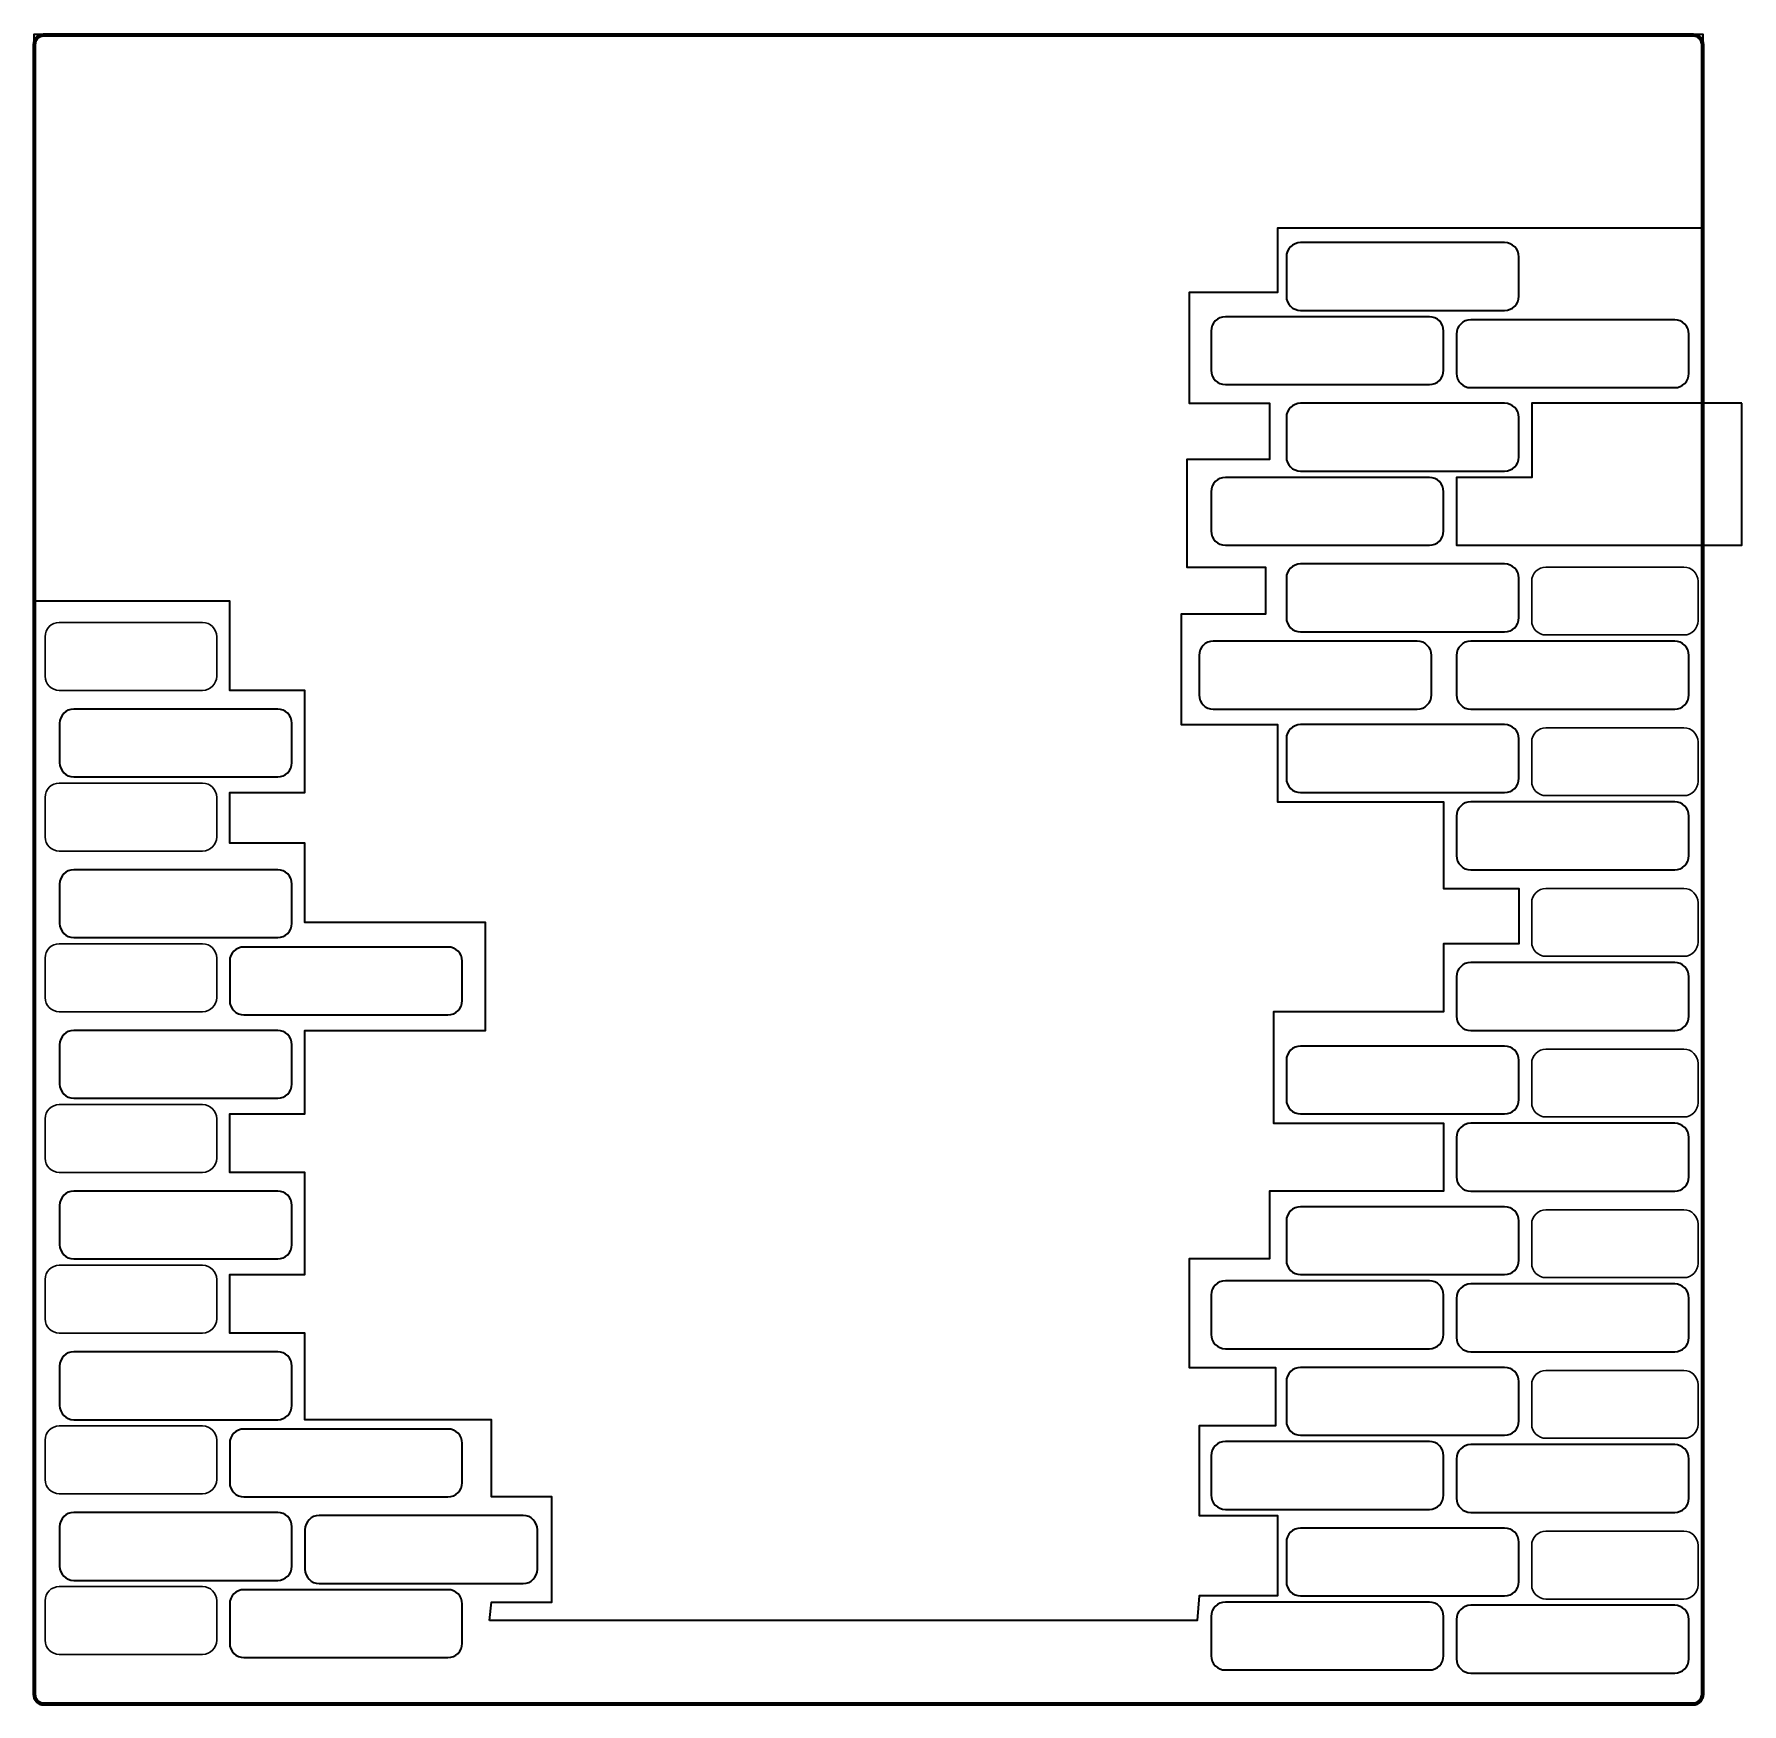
# Model space of a CAD drawing. Extents: x 1 to 1104, y -1079 to 0.
import ezdxf

# ---------------------------------------------------------------- set-up
doc = ezdxf.new("R2010")
doc.units = 0
doc.header["$MEASUREMENT"] = 0
doc.layers.add('Layer 1', color=7, linetype='Continuous', lineweight=0)

msp = doc.modelspace()

# ---------------------------------------------------------------- linework, layer by layer
at = {"layer": 'Layer 1', "color": 18, "lineweight": 35, "true_color": 0x000000}
for points in [[(295.3, -1024.9), (296.6, -1013.1), (335.6, -1013.1), (335.6, -945), (296.6, -945), (296.6, -895.2), (176, -895.2), (176, -839.2), (127.4, -839.2), (127.4, -801.4), (176, -801.4), (176, -735.4), (127.4, -735.4), (127.4, -697.6), (176, -697.6), (176, -643.7), (292.7, -643.7), (292.7, -573.9), (176, -573.9), (176, -522.8), (127.4, -522.8), (127.4, -490), (176, -490), (176, -424), (127.4, -424), (127.4, -366.3), (1.1, -366.3), (1.1, 0), (1079.1, 0), (1079.1, -125.4), (804.4, -125.4), (804.4, -167), (747.2, -167), (747.2, -238.5), (799.2, -238.5), (799.2, -274.8), (745.9, -274.8), (745.9, -344.3), (796.6, -344.3), (796.6, -374.8), (742.1, -374.8), (742.1, -446.1), (804.4, -446.1), (804.4, -496), (911.7, -496), (911.7, -552), (960.3, -552), (960.3, -587.7), (911.7, -587.7), (911.7, -631.6), (801.8, -631.6), (801.8, -703.7), (911.7, -703.7), (911.7, -747.5), (799.2, -747.5), (799.2, -791.3), (747.2, -791.3), (747.2, -861.4), (803.1, -861.4), (803.1, -899.2), (753.7, -899.2), (753.7, -957.1), (804.4, -957.1), (804.4, -1009), (753.7, -1009), (752.4, -1024.9)], [(1104.4, -238.5), (968.6, -238.5), (968.6, -286.4), (920, -286.4), (920, -330.2), (1104.4, -330.2)]]:
    msp.add_lwpolyline(points, close=True, dxfattribs=at)
at = {"layer": 'Layer 1', "color": 18, "lineweight": 106, "true_color": 0x000000}
msp.add_open_spline([(1073, -1078.8), (1073, -1078.8), (7.2, -1078.8), (7.2, -1078.8), (3.8, -1078.8), (1.1, -1076), (1.1, -1072.6), (1.1, -1072.6), (1.1, -6.8), (1.1, -6.8), (1.1, -3.4), (3.8, -0.7), (7.2, -0.7), (7.2, -0.7), (1073, -0.7), (1073, -0.7), (1076.4, -0.7), (1079.1, -3.4), (1079.1, -6.8), (1079.1, -6.8), (1079.1, -1072.6), (1079.1, -1072.6), (1079.1, -1076), (1076.4, -1078.8), (1073, -1078.8)], degree=3, knots=[0, 0, 0, 0, 1, 1, 1, 2, 2, 2, 3, 3, 3, 4, 4, 4, 5, 5, 5, 6, 6, 6, 7, 7, 7, 8, 8, 8, 8], dxfattribs=at)
at = {"layer": 'Layer 1', "color": 18, "lineweight": 35, "true_color": 0x000000}
for points in [[(951.1, -178.5), (951.1, -178.5), (819.3, -178.5), (819.3, -178.5), (814.2, -178.5), (810.1, -174.4), (810.1, -169.3), (810.1, -169.3), (810.1, -143.9), (810.1, -143.9), (810.1, -138.8), (814.2, -134.7), (819.3, -134.7), (819.3, -134.7), (951.1, -134.7), (951.1, -134.7), (956.2, -134.7), (960.3, -138.8), (960.3, -143.9), (960.3, -143.9), (960.3, -169.3), (960.3, -169.3), (960.3, -174.4), (956.2, -178.5), (951.1, -178.5)], [(902.5, -226.4), (902.5, -226.4), (770.7, -226.4), (770.7, -226.4), (765.6, -226.4), (761.5, -222.3), (761.5, -217.2), (761.5, -217.2), (761.5, -191.8), (761.5, -191.8), (761.5, -186.7), (765.6, -182.6), (770.7, -182.6), (770.7, -182.6), (902.5, -182.6), (902.5, -182.6), (907.6, -182.6), (911.7, -186.7), (911.7, -191.8), (911.7, -191.8), (911.7, -217.2), (911.7, -217.2), (911.7, -222.3), (907.6, -226.4), (902.5, -226.4)], [(1061, -228.4), (1061, -228.4), (929.2, -228.4), (929.2, -228.4), (924.2, -228.4), (920, -224.3), (920, -219.2), (920, -219.2), (920, -193.8), (920, -193.8), (920, -188.7), (924.2, -184.6), (929.2, -184.6), (929.2, -184.6), (1061, -184.6), (1061, -184.6), (1066.1, -184.6), (1070.2, -188.7), (1070.2, -193.8), (1070.2, -193.8), (1070.2, -219.2), (1070.2, -219.2), (1070.2, -224.3), (1066.1, -228.4), (1061, -228.4)], [(951.1, -282.3), (951.1, -282.3), (819.3, -282.3), (819.3, -282.3), (814.2, -282.3), (810.1, -278.2), (810.1, -273.2), (810.1, -273.2), (810.1, -247.7), (810.1, -247.7), (810.1, -242.6), (814.2, -238.5), (819.3, -238.5), (819.3, -238.5), (951.1, -238.5), (951.1, -238.5), (956.2, -238.5), (960.3, -242.6), (960.3, -247.7), (960.3, -247.7), (960.3, -273.2), (960.3, -273.2), (960.3, -278.2), (956.2, -282.3), (951.1, -282.3)], [(902.5, -330.2), (902.5, -330.2), (770.7, -330.2), (770.7, -330.2), (765.6, -330.2), (761.5, -326.1), (761.5, -321), (761.5, -321), (761.5, -295.6), (761.5, -295.6), (761.5, -290.5), (765.6, -286.4), (770.7, -286.4), (770.7, -286.4), (902.5, -286.4), (902.5, -286.4), (907.6, -286.4), (911.7, -290.5), (911.7, -295.6), (911.7, -295.6), (911.7, -321), (911.7, -321), (911.7, -326.1), (907.6, -330.2), (902.5, -330.2)], [(951.1, -386.2), (951.1, -386.2), (819.3, -386.2), (819.3, -386.2), (814.2, -386.2), (810.1, -382), (810.1, -377), (810.1, -377), (810.1, -351.5), (810.1, -351.5), (810.1, -346.4), (814.2, -342.3), (819.3, -342.3), (819.3, -342.3), (951.1, -342.3), (951.1, -342.3), (956.2, -342.3), (960.3, -346.4), (960.3, -351.5), (960.3, -351.5), (960.3, -377), (960.3, -377), (960.3, -382), (956.2, -386.2), (951.1, -386.2)], [(894.7, -436.1), (894.7, -436.1), (762.9, -436.1), (762.9, -436.1), (757.8, -436.1), (753.7, -431.9), (753.7, -426.9), (753.7, -426.9), (753.7, -401.4), (753.7, -401.4), (753.7, -396.3), (757.8, -392.2), (762.9, -392.2), (762.9, -392.2), (894.7, -392.2), (894.7, -392.2), (899.7, -392.2), (903.9, -396.3), (903.9, -401.4), (903.9, -401.4), (903.9, -426.9), (903.9, -426.9), (903.9, -431.9), (899.7, -436.1), (894.7, -436.1)], [(1061, -436.1), (1061, -436.1), (929.2, -436.1), (929.2, -436.1), (924.2, -436.1), (920, -431.9), (920, -426.9), (920, -426.9), (920, -401.4), (920, -401.4), (920, -396.3), (924.2, -392.2), (929.2, -392.2), (929.2, -392.2), (1061, -392.2), (1061, -392.2), (1066.1, -392.2), (1070.2, -396.3), (1070.2, -401.4), (1070.2, -401.4), (1070.2, -426.9), (1070.2, -426.9), (1070.2, -431.9), (1066.1, -436.1), (1061, -436.1)], [(158.4, -479.9), (158.4, -479.9), (26.6, -479.9), (26.6, -479.9), (21.6, -479.9), (17.5, -475.8), (17.5, -470.7), (17.5, -470.7), (17.5, -445.2), (17.5, -445.2), (17.5, -440.2), (21.6, -436.1), (26.6, -436.1), (26.6, -436.1), (158.4, -436.1), (158.4, -436.1), (163.5, -436.1), (167.6, -440.2), (167.6, -445.2), (167.6, -445.2), (167.6, -470.7), (167.6, -470.7), (167.6, -475.8), (163.5, -479.9), (158.4, -479.9)], [(951.1, -490), (951.1, -490), (819.3, -490), (819.3, -490), (814.2, -490), (810.1, -485.9), (810.1, -480.8), (810.1, -480.8), (810.1, -455.3), (810.1, -455.3), (810.1, -450.2), (814.2, -446.1), (819.3, -446.1), (819.3, -446.1), (951.1, -446.1), (951.1, -446.1), (956.2, -446.1), (960.3, -450.2), (960.3, -455.3), (960.3, -455.3), (960.3, -480.8), (960.3, -480.8), (960.3, -485.9), (956.2, -490), (951.1, -490)], [(1061, -539.9), (1061, -539.9), (929.2, -539.9), (929.2, -539.9), (924.2, -539.9), (920, -535.8), (920, -530.7), (920, -530.7), (920, -505.2), (920, -505.2), (920, -500.1), (924.2, -496), (929.2, -496), (929.2, -496), (1061, -496), (1061, -496), (1066.1, -496), (1070.2, -500.1), (1070.2, -505.2), (1070.2, -505.2), (1070.2, -530.7), (1070.2, -530.7), (1070.2, -535.8), (1066.1, -539.9), (1061, -539.9)], [(158.4, -583.7), (158.4, -583.7), (26.6, -583.7), (26.6, -583.7), (21.6, -583.7), (17.5, -579.6), (17.5, -574.5), (17.5, -574.5), (17.5, -549.1), (17.5, -549.1), (17.5, -544), (21.6, -539.9), (26.6, -539.9), (26.6, -539.9), (158.4, -539.9), (158.4, -539.9), (163.5, -539.9), (167.6, -544), (167.6, -549.1), (167.6, -549.1), (167.6, -574.5), (167.6, -574.5), (167.6, -579.6), (163.5, -583.7), (158.4, -583.7)], [(268.4, -633.6), (268.4, -633.6), (136.6, -633.6), (136.6, -633.6), (131.5, -633.6), (127.4, -629.5), (127.4, -624.4), (127.4, -624.4), (127.4, -598.9), (127.4, -598.9), (127.4, -593.9), (131.5, -589.8), (136.6, -589.8), (136.6, -589.8), (268.4, -589.8), (268.4, -589.8), (273.5, -589.8), (277.6, -593.9), (277.6, -598.9), (277.6, -598.9), (277.6, -624.4), (277.6, -624.4), (277.6, -629.5), (273.5, -633.6), (268.4, -633.6)], [(1061, -643.7), (1061, -643.7), (929.2, -643.7), (929.2, -643.7), (924.2, -643.7), (920, -639.6), (920, -634.5), (920, -634.5), (920, -609), (920, -609), (920, -604), (924.2, -599.8), (929.2, -599.8), (929.2, -599.8), (1061, -599.8), (1061, -599.8), (1066.1, -599.8), (1070.2, -604), (1070.2, -609), (1070.2, -609), (1070.2, -634.5), (1070.2, -634.5), (1070.2, -639.6), (1066.1, -643.7), (1061, -643.7)], [(158.4, -687.5), (158.4, -687.5), (26.6, -687.5), (26.6, -687.5), (21.6, -687.5), (17.5, -683.4), (17.5, -678.3), (17.5, -678.3), (17.5, -652.9), (17.5, -652.9), (17.5, -647.8), (21.6, -643.7), (26.6, -643.7), (26.6, -643.7), (158.4, -643.7), (158.4, -643.7), (163.5, -643.7), (167.6, -647.8), (167.6, -652.9), (167.6, -652.9), (167.6, -678.3), (167.6, -678.3), (167.6, -683.4), (163.5, -687.5), (158.4, -687.5)], [(951.1, -697.6), (951.1, -697.6), (819.3, -697.6), (819.3, -697.6), (814.2, -697.6), (810.1, -693.5), (810.1, -688.4), (810.1, -688.4), (810.1, -663), (810.1, -663), (810.1, -657.9), (814.2, -653.8), (819.3, -653.8), (819.3, -653.8), (951.1, -653.8), (951.1, -653.8), (956.2, -653.8), (960.3, -657.9), (960.3, -663), (960.3, -663), (960.3, -688.4), (960.3, -688.4), (960.3, -693.5), (956.2, -697.6), (951.1, -697.6)], [(1061, -747.5), (1061, -747.5), (929.2, -747.5), (929.2, -747.5), (924.2, -747.5), (920, -743.4), (920, -738.3), (920, -738.3), (920, -712.8), (920, -712.8), (920, -707.8), (924.2, -703.7), (929.2, -703.7), (929.2, -703.7), (1061, -703.7), (1061, -703.7), (1066.1, -703.7), (1070.2, -707.8), (1070.2, -712.8), (1070.2, -712.8), (1070.2, -738.3), (1070.2, -738.3), (1070.2, -743.4), (1066.1, -747.5), (1061, -747.5)], [(158.4, -791.3), (158.4, -791.3), (26.6, -791.3), (26.6, -791.3), (21.6, -791.3), (17.5, -787.2), (17.5, -782.1), (17.5, -782.1), (17.5, -756.7), (17.5, -756.7), (17.5, -751.6), (21.6, -747.5), (26.6, -747.5), (26.6, -747.5), (158.4, -747.5), (158.4, -747.5), (163.5, -747.5), (167.6, -751.6), (167.6, -756.7), (167.6, -756.7), (167.6, -782.1), (167.6, -782.1), (167.6, -787.2), (163.5, -791.3), (158.4, -791.3)], [(951.1, -801.4), (951.1, -801.4), (819.3, -801.4), (819.3, -801.4), (814.2, -801.4), (810.1, -797.3), (810.1, -792.2), (810.1, -792.2), (810.1, -766.8), (810.1, -766.8), (810.1, -761.7), (814.2, -757.6), (819.3, -757.6), (819.3, -757.6), (951.1, -757.6), (951.1, -757.6), (956.2, -757.6), (960.3, -761.7), (960.3, -766.8), (960.3, -766.8), (960.3, -792.2), (960.3, -792.2), (960.3, -797.3), (956.2, -801.4), (951.1, -801.4)], [(902.5, -849.3), (902.5, -849.3), (770.7, -849.3), (770.7, -849.3), (765.6, -849.3), (761.5, -845.2), (761.5, -840.1), (761.5, -840.1), (761.5, -814.6), (761.5, -814.6), (761.5, -809.6), (765.6, -805.5), (770.7, -805.5), (770.7, -805.5), (902.5, -805.5), (902.5, -805.5), (907.6, -805.5), (911.7, -809.6), (911.7, -814.6), (911.7, -814.6), (911.7, -840.1), (911.7, -840.1), (911.7, -845.2), (907.6, -849.3), (902.5, -849.3)], [(1061, -851.3), (1061, -851.3), (929.2, -851.3), (929.2, -851.3), (924.2, -851.3), (920, -847.2), (920, -842.1), (920, -842.1), (920, -816.7), (920, -816.7), (920, -811.6), (924.2, -807.5), (929.2, -807.5), (929.2, -807.5), (1061, -807.5), (1061, -807.5), (1066.1, -807.5), (1070.2, -811.6), (1070.2, -816.7), (1070.2, -816.7), (1070.2, -842.1), (1070.2, -842.1), (1070.2, -847.2), (1066.1, -851.3), (1061, -851.3)], [(158.4, -895.2), (158.4, -895.2), (26.6, -895.2), (26.6, -895.2), (21.6, -895.2), (17.5, -891), (17.5, -886), (17.5, -886), (17.5, -860.5), (17.5, -860.5), (17.5, -855.4), (21.6, -851.3), (26.6, -851.3), (26.6, -851.3), (158.4, -851.3), (158.4, -851.3), (163.5, -851.3), (167.6, -855.4), (167.6, -860.5), (167.6, -860.5), (167.6, -886), (167.6, -886), (167.6, -891), (163.5, -895.2), (158.4, -895.2)], [(951.1, -905.2), (951.1, -905.2), (819.3, -905.2), (819.3, -905.2), (814.2, -905.2), (810.1, -901.1), (810.1, -896), (810.1, -896), (810.1, -870.6), (810.1, -870.6), (810.1, -865.5), (814.2, -861.4), (819.3, -861.4), (819.3, -861.4), (951.1, -861.4), (951.1, -861.4), (956.2, -861.4), (960.3, -865.5), (960.3, -870.6), (960.3, -870.6), (960.3, -896), (960.3, -896), (960.3, -901.1), (956.2, -905.2), (951.1, -905.2)], [(268.4, -945), (268.4, -945), (136.6, -945), (136.6, -945), (131.5, -945), (127.4, -940.9), (127.4, -935.9), (127.4, -935.9), (127.4, -910.4), (127.4, -910.4), (127.4, -905.3), (131.5, -901.2), (136.6, -901.2), (136.6, -901.2), (268.4, -901.2), (268.4, -901.2), (273.5, -901.2), (277.6, -905.3), (277.6, -910.4), (277.6, -910.4), (277.6, -935.9), (277.6, -935.9), (277.6, -940.9), (273.5, -945), (268.4, -945)], [(902.5, -953.1), (902.5, -953.1), (770.7, -953.1), (770.7, -953.1), (765.6, -953.1), (761.5, -949), (761.5, -943.9), (761.5, -943.9), (761.5, -918.5), (761.5, -918.5), (761.5, -913.4), (765.6, -909.3), (770.7, -909.3), (770.7, -909.3), (902.5, -909.3), (902.5, -909.3), (907.6, -909.3), (911.7, -913.4), (911.7, -918.5), (911.7, -918.5), (911.7, -943.9), (911.7, -943.9), (911.7, -949), (907.6, -953.1), (902.5, -953.1)], [(1061, -955.1), (1061, -955.1), (929.2, -955.1), (929.2, -955.1), (924.2, -955.1), (920, -951), (920, -945.9), (920, -945.9), (920, -920.5), (920, -920.5), (920, -915.4), (924.2, -911.3), (929.2, -911.3), (929.2, -911.3), (1061, -911.3), (1061, -911.3), (1066.1, -911.3), (1070.2, -915.4), (1070.2, -920.5), (1070.2, -920.5), (1070.2, -945.9), (1070.2, -945.9), (1070.2, -951), (1066.1, -955.1), (1061, -955.1)], [(158.4, -999), (158.4, -999), (26.6, -999), (26.6, -999), (21.6, -999), (17.5, -994.9), (17.5, -989.8), (17.5, -989.8), (17.5, -964.3), (17.5, -964.3), (17.5, -959.2), (21.6, -955.1), (26.6, -955.1), (26.6, -955.1), (158.4, -955.1), (158.4, -955.1), (163.5, -955.1), (167.6, -959.2), (167.6, -964.3), (167.6, -964.3), (167.6, -989.8), (167.6, -989.8), (167.6, -994.9), (163.5, -999), (158.4, -999)], [(317, -1001), (317, -1001), (185.2, -1001), (185.2, -1001), (180.1, -1001), (176, -996.9), (176, -991.8), (176, -991.8), (176, -966.3), (176, -966.3), (176, -961.3), (180.1, -957.1), (185.2, -957.1), (185.2, -957.1), (317, -957.1), (317, -957.1), (322.1, -957.1), (326.2, -961.3), (326.2, -966.3), (326.2, -966.3), (326.2, -991.8), (326.2, -991.8), (326.2, -996.9), (322.1, -1001), (317, -1001)], [(951.1, -1009), (951.1, -1009), (819.3, -1009), (819.3, -1009), (814.2, -1009), (810.1, -1004.9), (810.1, -999.9), (810.1, -999.9), (810.1, -974.4), (810.1, -974.4), (810.1, -969.3), (814.2, -965.2), (819.3, -965.2), (819.3, -965.2), (951.1, -965.2), (951.1, -965.2), (956.2, -965.2), (960.3, -969.3), (960.3, -974.4), (960.3, -974.4), (960.3, -999.9), (960.3, -999.9), (960.3, -1004.9), (956.2, -1009), (951.1, -1009)], [(268.4, -1048.9), (268.4, -1048.9), (136.6, -1048.9), (136.6, -1048.9), (131.5, -1048.9), (127.4, -1044.7), (127.4, -1039.7), (127.4, -1039.7), (127.4, -1014.2), (127.4, -1014.2), (127.4, -1009.1), (131.5, -1005), (136.6, -1005), (136.6, -1005), (268.4, -1005), (268.4, -1005), (273.5, -1005), (277.6, -1009.1), (277.6, -1014.2), (277.6, -1014.2), (277.6, -1039.7), (277.6, -1039.7), (277.6, -1044.7), (273.5, -1048.9), (268.4, -1048.9)], [(902.5, -1056.9), (902.5, -1056.9), (770.7, -1056.9), (770.7, -1056.9), (765.6, -1056.9), (761.5, -1052.8), (761.5, -1047.7), (761.5, -1047.7), (761.5, -1022.3), (761.5, -1022.3), (761.5, -1017.2), (765.6, -1013.1), (770.7, -1013.1), (770.7, -1013.1), (902.5, -1013.1), (902.5, -1013.1), (907.6, -1013.1), (911.7, -1017.2), (911.7, -1022.3), (911.7, -1022.3), (911.7, -1047.7), (911.7, -1047.7), (911.7, -1052.8), (907.6, -1056.9), (902.5, -1056.9)], [(1061, -1058.9), (1061, -1058.9), (929.2, -1058.9), (929.2, -1058.9), (924.2, -1058.9), (920, -1054.8), (920, -1049.7), (920, -1049.7), (920, -1024.3), (920, -1024.3), (920, -1019.2), (924.2, -1015.1), (929.2, -1015.1), (929.2, -1015.1), (1061, -1015.1), (1061, -1015.1), (1066.1, -1015.1), (1070.2, -1019.2), (1070.2, -1024.3), (1070.2, -1024.3), (1070.2, -1049.7), (1070.2, -1049.7), (1070.2, -1054.8), (1066.1, -1058.9), (1061, -1058.9)]]:
    msp.add_open_spline(points, degree=3, knots=[0, 0, 0, 0, 1, 1, 1, 2, 2, 2, 3, 3, 3, 4, 4, 4, 5, 5, 5, 6, 6, 6, 7, 7, 7, 8, 8, 8, 8], dxfattribs=at)
at = {"layer": 'Layer 1', "color": 18, "lineweight": 30, "true_color": 0x000000}
for points in [[(1066.9, -388.2), (1066.9, -388.2), (977.8, -388.2), (977.8, -388.2), (972.8, -388.2), (968.6, -384.1), (968.6, -379), (968.6, -379), (968.6, -353.5), (968.6, -353.5), (968.6, -348.4), (972.8, -344.3), (977.8, -344.3), (977.8, -344.3), (1066.9, -344.3), (1066.9, -344.3), (1072, -344.3), (1076.1, -348.4), (1076.1, -353.5), (1076.1, -353.5), (1076.1, -379), (1076.1, -379), (1076.1, -384.1), (1072, -388.2), (1066.9, -388.2)], [(109.9, -424), (109.9, -424), (17.3, -424), (17.3, -424), (12.2, -424), (8.1, -419.8), (8.1, -414.8), (8.1, -414.8), (8.1, -389.3), (8.1, -389.3), (8.1, -384.2), (12.2, -380.1), (17.3, -380.1), (17.3, -380.1), (109.9, -380.1), (109.9, -380.1), (114.9, -380.1), (119, -384.2), (119, -389.3), (119, -389.3), (119, -414.8), (119, -414.8), (119, -419.8), (114.9, -424), (109.9, -424)], [(1066.9, -492), (1066.9, -492), (977.8, -492), (977.8, -492), (972.8, -492), (968.6, -487.9), (968.6, -482.8), (968.6, -482.8), (968.6, -457.3), (968.6, -457.3), (968.6, -452.3), (972.8, -448.1), (977.8, -448.1), (977.8, -448.1), (1066.9, -448.1), (1066.9, -448.1), (1072, -448.1), (1076.1, -452.3), (1076.1, -457.3), (1076.1, -457.3), (1076.1, -482.8), (1076.1, -482.8), (1076.1, -487.9), (1072, -492), (1066.9, -492)], [(109.9, -527.8), (109.9, -527.8), (17.3, -527.8), (17.3, -527.8), (12.2, -527.8), (8.1, -523.7), (8.1, -518.6), (8.1, -518.6), (8.1, -493.1), (8.1, -493.1), (8.1, -488), (12.2, -483.9), (17.3, -483.9), (17.3, -483.9), (109.9, -483.9), (109.9, -483.9), (114.9, -483.9), (119, -488), (119, -493.1), (119, -493.1), (119, -518.6), (119, -518.6), (119, -523.7), (114.9, -527.8), (109.9, -527.8)], [(1066.9, -595.8), (1066.9, -595.8), (977.8, -595.8), (977.8, -595.8), (972.8, -595.8), (968.6, -591.7), (968.6, -586.6), (968.6, -586.6), (968.6, -561.2), (968.6, -561.2), (968.6, -556.1), (972.8, -552), (977.8, -552), (977.8, -552), (1066.9, -552), (1066.9, -552), (1072, -552), (1076.1, -556.1), (1076.1, -561.2), (1076.1, -561.2), (1076.1, -586.6), (1076.1, -586.6), (1076.1, -591.7), (1072, -595.8), (1066.9, -595.8)], [(109.9, -631.6), (109.9, -631.6), (17.3, -631.6), (17.3, -631.6), (12.2, -631.6), (8.1, -627.5), (8.1, -622.4), (8.1, -622.4), (8.1, -596.9), (8.1, -596.9), (8.1, -591.9), (12.2, -587.7), (17.3, -587.7), (17.3, -587.7), (109.9, -587.7), (109.9, -587.7), (114.9, -587.7), (119, -591.9), (119, -596.9), (119, -596.9), (119, -622.4), (119, -622.4), (119, -627.5), (114.9, -631.6), (109.9, -631.6)], [(1066.9, -699.6), (1066.9, -699.6), (977.8, -699.6), (977.8, -699.6), (972.8, -699.6), (968.6, -695.5), (968.6, -690.4), (968.6, -690.4), (968.6, -665), (968.6, -665), (968.6, -659.9), (972.8, -655.8), (977.8, -655.8), (977.8, -655.8), (1066.9, -655.8), (1066.9, -655.8), (1072, -655.8), (1076.1, -659.9), (1076.1, -665), (1076.1, -665), (1076.1, -690.4), (1076.1, -690.4), (1076.1, -695.5), (1072, -699.6), (1066.9, -699.6)], [(109.9, -735.4), (109.9, -735.4), (17.3, -735.4), (17.3, -735.4), (12.2, -735.4), (8.1, -731.3), (8.1, -726.2), (8.1, -726.2), (8.1, -700.7), (8.1, -700.7), (8.1, -695.7), (12.2, -691.6), (17.3, -691.6), (17.3, -691.6), (109.9, -691.6), (109.9, -691.6), (114.9, -691.6), (119, -695.7), (119, -700.7), (119, -700.7), (119, -726.2), (119, -726.2), (119, -731.3), (114.9, -735.4), (109.9, -735.4)], [(1066.9, -803.4), (1066.9, -803.4), (977.8, -803.4), (977.8, -803.4), (972.8, -803.4), (968.6, -799.3), (968.6, -794.2), (968.6, -794.2), (968.6, -768.8), (968.6, -768.8), (968.6, -763.7), (972.8, -759.6), (977.8, -759.6), (977.8, -759.6), (1066.9, -759.6), (1066.9, -759.6), (1072, -759.6), (1076.1, -763.7), (1076.1, -768.8), (1076.1, -768.8), (1076.1, -794.2), (1076.1, -794.2), (1076.1, -799.3), (1072, -803.4), (1066.9, -803.4)], [(109.9, -839.2), (109.9, -839.2), (17.3, -839.2), (17.3, -839.2), (12.2, -839.2), (8.1, -835.1), (8.1, -830), (8.1, -830), (8.1, -804.6), (8.1, -804.6), (8.1, -799.5), (12.2, -795.4), (17.3, -795.4), (17.3, -795.4), (109.9, -795.4), (109.9, -795.4), (114.9, -795.4), (119, -799.5), (119, -804.6), (119, -804.6), (119, -830), (119, -830), (119, -835.1), (114.9, -839.2), (109.9, -839.2)], [(1066.9, -907.2), (1066.9, -907.2), (977.8, -907.2), (977.8, -907.2), (972.8, -907.2), (968.6, -903.1), (968.6, -898.1), (968.6, -898.1), (968.6, -872.6), (968.6, -872.6), (968.6, -867.5), (972.8, -863.4), (977.8, -863.4), (977.8, -863.4), (1066.9, -863.4), (1066.9, -863.4), (1072, -863.4), (1076.1, -867.5), (1076.1, -872.6), (1076.1, -872.6), (1076.1, -898.1), (1076.1, -898.1), (1076.1, -903.1), (1072, -907.2), (1066.9, -907.2)], [(109.9, -943), (109.9, -943), (17.3, -943), (17.3, -943), (12.2, -943), (8.1, -938.9), (8.1, -933.8), (8.1, -933.8), (8.1, -908.4), (8.1, -908.4), (8.1, -903.3), (12.2, -899.2), (17.3, -899.2), (17.3, -899.2), (109.9, -899.2), (109.9, -899.2), (114.9, -899.2), (119, -903.3), (119, -908.4), (119, -908.4), (119, -933.8), (119, -933.8), (119, -938.9), (114.9, -943), (109.9, -943)], [(1066.9, -1011.1), (1066.9, -1011.1), (977.8, -1011.1), (977.8, -1011.1), (972.8, -1011.1), (968.6, -1006.9), (968.6, -1001.9), (968.6, -1001.9), (968.6, -976.4), (968.6, -976.4), (968.6, -971.3), (972.8, -967.2), (977.8, -967.2), (977.8, -967.2), (1066.9, -967.2), (1066.9, -967.2), (1072, -967.2), (1076.1, -971.3), (1076.1, -976.4), (1076.1, -976.4), (1076.1, -1001.9), (1076.1, -1001.9), (1076.1, -1006.9), (1072, -1011.1), (1066.9, -1011.1)], [(109.9, -1046.8), (109.9, -1046.8), (17.3, -1046.8), (17.3, -1046.8), (12.2, -1046.8), (8.1, -1042.7), (8.1, -1037.7), (8.1, -1037.7), (8.1, -1012.2), (8.1, -1012.2), (8.1, -1007.1), (12.2, -1003), (17.3, -1003), (17.3, -1003), (109.9, -1003), (109.9, -1003), (114.9, -1003), (119, -1007.1), (119, -1012.2), (119, -1012.2), (119, -1037.7), (119, -1037.7), (119, -1042.7), (114.9, -1046.8), (109.9, -1046.8)]]:
    msp.add_open_spline(points, degree=3, knots=[0, 0, 0, 0, 1, 1, 1, 2, 2, 2, 3, 3, 3, 4, 4, 4, 5, 5, 5, 6, 6, 6, 7, 7, 7, 8, 8, 8, 8], dxfattribs=at)

doc.saveas('drawing.dxf')
